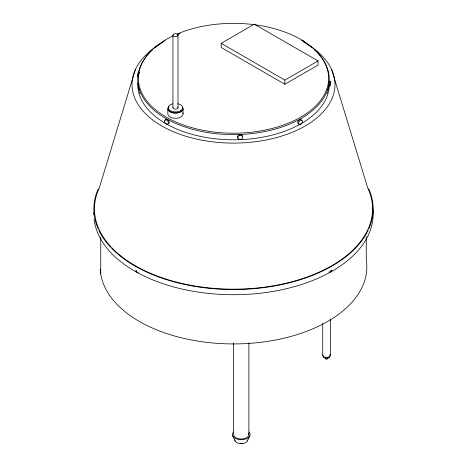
<?xml version="1.0" encoding="UTF-8"?>
<svg xmlns="http://www.w3.org/2000/svg" width="467" height="467" viewBox="0 0 467 467"><rect width="100%" height="100%" fill="white"/><g stroke="black" fill="none" stroke-linecap="round" stroke-linejoin="round"><path stroke-width="0.7" d="M139.102 74.294L139.575 72.128M328.838 85.788C328.167 86.734 328.523 81.165 329.13 81.416M135.465 69.332L99.208 188.131A139.032 80.266 0 0 0 233.5 289.172A139.032 80.266 0 0 0 367.792 188.131L331.535 69.332M247.457 440.901L249.839 435.921M138.016 76.886C137.263 77.008 138.15 70.178 138.419 73.01M221.183 43.326L254.357 24.173L318.033 60.938L318.033 65.082L284.858 84.235L221.183 47.471L221.183 43.326L284.858 80.085L318.033 60.938M232.671 435.921L235.053 440.901M366.256 236.74L366.256 259.915A133.317 76.967 0 0 1 241.363 343.794A133.317 76.967 0 0 1 100.23 268.992M330.338 319.031L330.338 355.352M322.72 323.392L322.72 355.352M284.858 80.085L284.858 84.235M248.876 342.93L248.876 434.596M233.64 342.93L233.64 434.596A7.618 4.396 0 0 0 242.25 438.957A7.618 4.396 0 0 0 248.613 433.458M183.082 108.642L183.082 113.825M177.991 35.299A2.539 1.465 0 0 1 173.981 36.338A2.539 1.465 0 0 1 174.424 33.811A2.539 1.465 0 0 1 177.991 35.299L177.991 107.865M172.936 35.002L172.936 107.568M167.846 108.869L167.846 114.053A7.618 4.396 0 0 0 176.649 118.285A7.618 4.396 0 0 0 182.772 112.693M100.744 237.061L100.744 274.001M331.628 270.224A2.539 1.465 0 0 1 330.128 270.936M331.821 270.148A2.539 1.465 0 0 1 328.815 271.998M136.597 270.895A2.539 1.465 0 0 1 136.206 270.586M138.378 272.384A2.539 1.465 0 0 1 136.002 270.504M165.23 120.217A2.539 1.646 53 0 1 168.534 120.515A2.539 1.646 53 0 1 167.863 123.743M177.799 34.932A2.539 1.646 -53 0 1 180.256 33.787M301.945 40.693A2.539 1.261 66.1 0 1 304.396 42.444M299.365 123.965A2.539 1.646 -53 0 1 297.701 122.482A2.539 1.646 -53 0 1 299.703 119.698A2.539 1.646 -53 0 1 301.717 120.696M238.345 138.39A2.539 2.055 -12.8 0 1 239.051 134.934A2.539 2.055 -12.8 0 1 242.595 136.504M305.926 43.454A101.491 58.597 0 0 1 305.044 126.061A101.491 58.597 0 0 1 161.956 126.061A101.491 58.597 0 0 1 161.074 43.454M161.734 43.069A101.491 58.597 0 0 1 162.907 42.404M304.093 42.404A101.491 58.597 0 0 1 305.266 43.069M329.247 85.87A95.776 55.299 0 0 1 301.227 123.603M300.637 123.936A95.776 55.299 0 0 1 240.633 139.645M239.203 139.697A95.776 55.299 0 0 1 137.753 83.132M314.542 49.846A95.776 55.299 0 0 1 296.002 121.216A95.776 55.299 0 0 1 170.998 121.216A95.776 55.299 0 0 1 152.458 49.846M155.569 47.173A95.776 55.299 0 0 1 158.377 45.019M161.354 42.946A95.776 55.299 0 0 1 165.125 40.594M301.875 40.594A95.776 55.299 0 0 1 305.646 42.946M308.623 45.019A95.776 55.299 0 0 1 311.431 47.173M176.917 34.12A95.145 54.931 0 0 1 327.793 70.949A95.145 54.931 0 0 1 199.158 129.505A95.145 54.931 0 0 1 172.329 36.21M328.511 86.325A95.145 54.931 0 0 1 327.828 90.633M327.472 92.063A95.145 54.931 0 0 1 327.046 93.488M139.954 93.488A95.145 54.931 0 0 1 139.528 92.063M139.172 90.633A95.145 54.931 0 0 1 138.489 86.325M329.825 354.255A3.812 2.201 0 0 1 327.023 357.535A3.812 2.201 0 0 1 322.849 354.786M327.63 358.096A1.273 0.736 0 0 1 326.696 359.193A1.273 0.736 0 0 1 325.301 358.277M329.428 356.321A3.351 1.932 0 0 0 329.76 355.854A3.351 1.932 0 0 1 326.526 358.323A3.351 1.932 0 0 1 323.292 355.889M328.202 357.027A3.351 1.932 0 0 1 327.396 357.22M325.662 357.22A3.351 1.932 0 0 1 324.851 357.027M248.952 432.028A8.891 5.131 0 0 1 241.258 439.727A8.891 5.131 0 0 1 233.558 432.028M247.679 439.943A6.421 3.707 0 0 1 241.258 443.65A6.421 3.707 0 0 1 234.837 439.943M242.233 443.37A2.539 1.465 0 0 1 240.289 443.37M372.578 206.712A139.662 80.633 0 0 1 244.404 294.473A139.662 80.633 0 0 1 94.13 219.303M93.844 214.943A139.662 80.633 0 0 1 93.855 212.748M94.392 206.904A139.662 80.633 0 0 1 94.638 205.451M368.743 188.779A139.662 80.633 0 0 1 368.761 228.988M368.171 230.272A139.662 80.633 0 0 1 196.759 286.697M195.317 286.464A139.662 80.633 0 0 1 111.654 248.31M110.638 247.247A139.662 80.633 0 0 1 98.864 230.348M98.257 229.028A139.662 80.633 0 0 1 98.239 188.814M182.772 107.509A7.618 4.396 0 0 1 174.664 113.131A7.618 4.396 0 0 1 168.774 106.657M182.445 107.562A7.279 4.203 0 0 1 175.65 112.956A7.279 4.203 0 0 1 168.389 107.772M177.775 103.732A7.279 4.203 0 0 1 181.412 110.142A7.279 4.203 0 0 1 169.737 110.311A7.279 4.203 0 0 1 172.802 103.808M177.781 107.118A2.539 1.465 0 0 1 175.539 109.185A2.539 1.465 0 0 1 173.088 107.2M329.784 84.644C330.204 91.462 330.805 74.043 329.784 84.644M164.53 121.899A2.539 1.646 53 0 0 167.957 124.105A2.539 1.646 53 0 0 166.824 120.212A2.539 1.646 53 0 0 164.53 121.899M300.66 124.339A2.539 1.646 -53 0 0 302.131 120.428A2.539 1.646 -53 0 0 298.652 122.29A2.539 1.646 -53 0 0 300.66 124.339M239.04 139.394A2.539 2.055 -12.8 0 0 242.758 137.228A2.539 2.055 -12.8 0 0 238.923 135.809A2.539 2.055 -12.8 0 0 239.04 139.394"/></g></svg>
